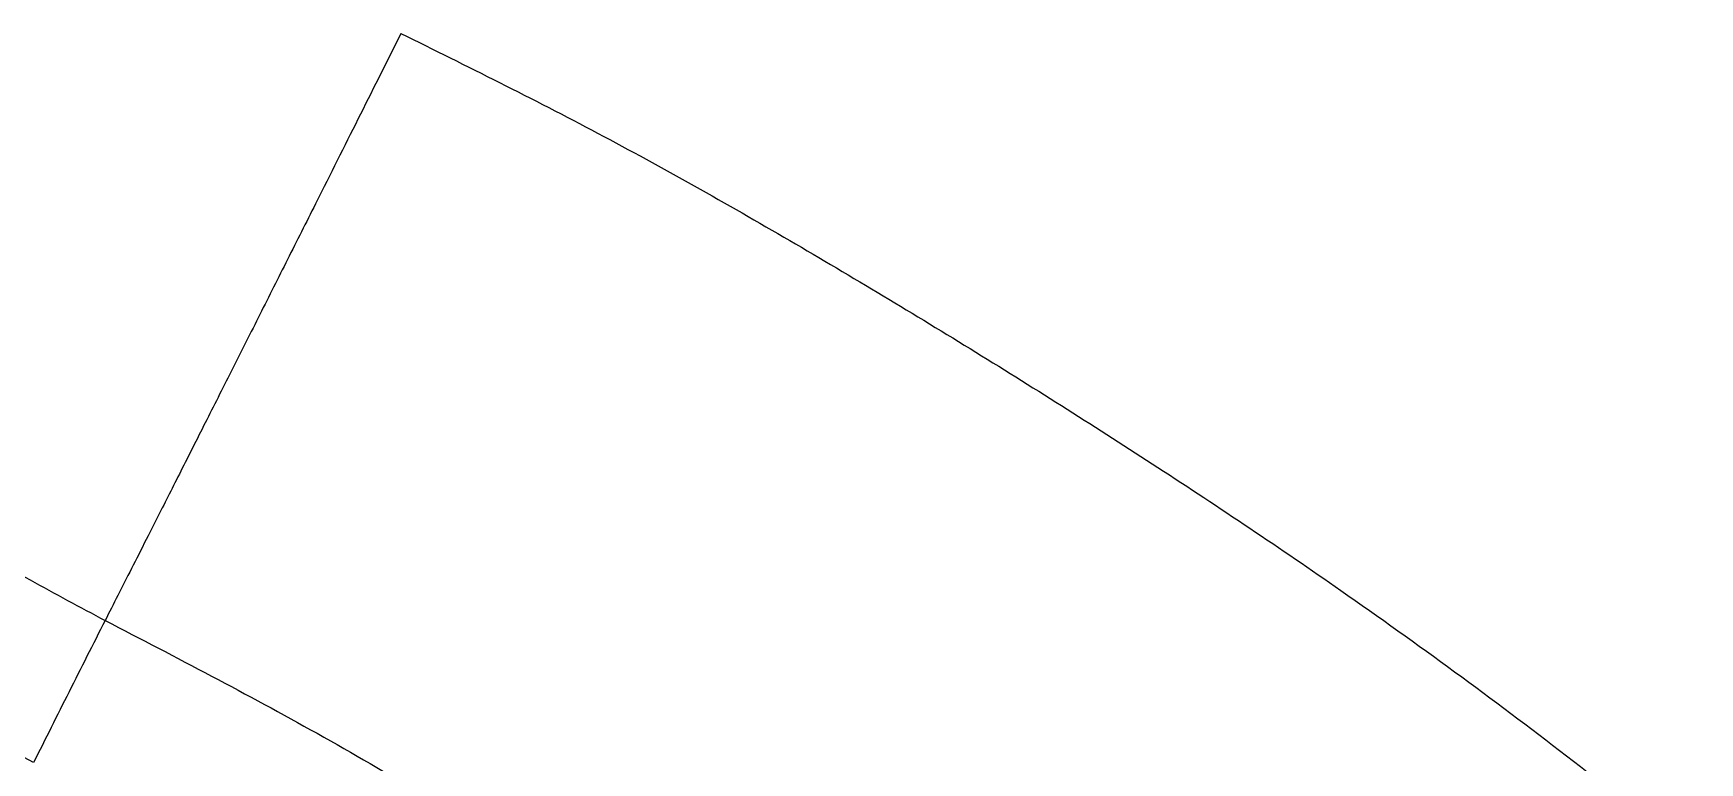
# Model space of a CAD drawing. Extents: x 400 to 501, y 484 to 634.
# Drawn here: x 462.26 to 467.57, y 567.2 to 569.53 of the extents above; entities that cross this region are included whole.
import ezdxf

# ---------------------------------------------------------------- set-up
doc = ezdxf.new("R2010")
doc.units = 0
doc.header["$MEASUREMENT"] = 0
doc.layers.add('DIM', color=3, linetype='Continuous')
doc.layers.add('GEOMETRY', color=3, linetype='Continuous', lineweight=25)

# ---------------------------------------------------------------- blocks, each defined once
blk = doc.blocks.new('2026 GRANDEE')
at = {"layer": 'GEOMETRY', "ltscale": 16}
for points, knots in [([(11.8899, -27.0191), (11.8544, -27.0891), (11.7837, -27.2286), (11.6757, -27.4445), (11.5685, -27.6611), (11.4638, -27.8756), (11.3637, -28.0834), (11.2707, -28.279), (11.186, -28.4601), (11.1383, -28.5641), (11.1143, -28.6163)], [0, 0, 0, 0, 0.125782, 0.250465, 0.374039, 0.497545, 0.621601, 0.746321, 0.87237, 1, 1, 1, 1]), ([(13.0042, -27.3106), (12.9616, -27.3957), (12.8767, -27.5652), (12.7578, -27.8021), (12.6535, -28.0096), (12.5647, -28.1859), (12.4778, -28.3584), (12.3941, -28.5242), (12.315, -28.6807), (12.2294, -28.85), (12.1409, -29.0244), (12.0874, -29.1296), (12.0604, -29.1826)], [0, 0, 0, 0, 0.125745, 0.250373, 0.33284, 0.415104, 0.4975, 0.580175, 0.663051, 0.746356, 0.872373, 1, 1, 1, 1]), ([(13.0042, -27.3106), (13.2143, -27.4148), (13.634, -27.6228), (14.243, -27.9667), (14.8378, -28.3238), (15.4249, -28.6947), (16.0572, -29.1182), (16.7269, -29.608), (17.42, -30.1695), (18.0889, -30.7583), (18.5135, -31.1727), (18.7257, -31.3798)], [0, 0, 0, 0, 0.099826, 0.199393, 0.297583, 0.395009, 0.494703, 0.621199, 0.747709, 0.873931, 1, 1, 1, 1]), ([(11.1143, -28.6163), (11.1883, -28.6671), (11.3389, -28.7706), (11.5754, -28.916), (11.8179, -29.0525), (11.9806, -29.1398), (12.0604, -29.1826)], [0, 0, 0, 0, 0.245139, 0.499708, 0.754559, 1, 1, 1, 1]), ([(11.8323, -29.6357), (11.6734, -29.5509), (11.3555, -29.3813), (11.0495, -29.1928), (10.8965, -29.0984)], [0, 0, 0, 0, 0.4999262, 1, 1, 1, 1]), ([(12.0604, -29.1826), (12.0219, -29.2587), (11.9448, -29.4108), (11.8698, -29.5608), (11.8323, -29.6358)], [0, 0, 0, 0, 0.499901, 1, 1, 1, 1]), ([(12.0604, -29.1826), (12.2871, -29.3001), (12.745, -29.5374), (13.4186, -29.9438), (14.0929, -30.3739), (14.7612, -30.8223), (15.2973, -31.2182), (15.6085, -31.4659), (15.7116, -31.5499)], [0, 0, 0, 0, 0.1206767, 0.2437611, 0.3714219, 0.4976422, 0.6220962, 0.6846118, 0.6846118, 0.6846118, 0.6846118])]:
    blk.add_open_spline(points, degree=3, knots=knots, dxfattribs=at)

msp = doc.modelspace()

# ---------------------------------------------------------------- block references
at = {"layer": 'DIM'}
msp.add_blockref('2026 GRANDEE', (450.4248, 596.8403), dxfattribs=at)

doc.saveas('drawing.dxf')
